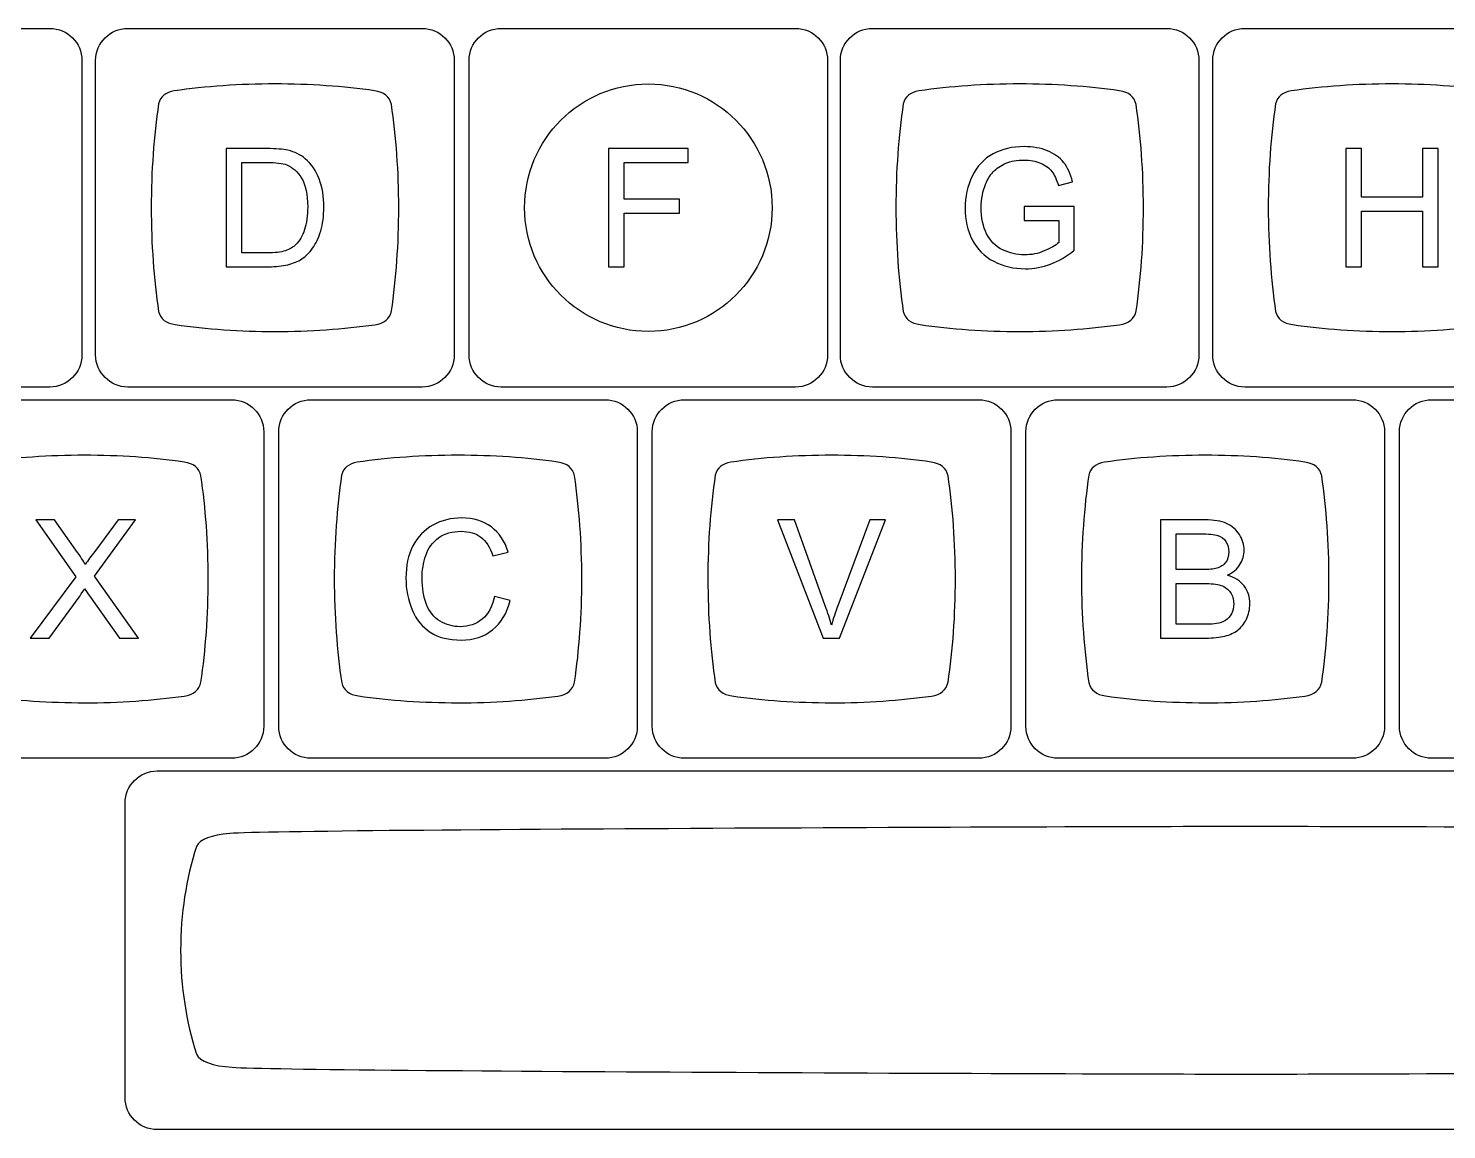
# Model space of a CAD drawing. Header units: millimetres. Extents: x -493 to 473, y -489 to 489.
# Drawn here: x -410 to -337.2, y -346.9 to -290.4 of the extents above; entities that cross this region are included whole.
import ezdxf

# ---------------------------------------------------------------- set-up
doc = ezdxf.new("R2010")
doc.units = ezdxf.units.MM
doc.header["$MEASUREMENT"] = 0
doc.layers.add('Layer 1', color=7, linetype='Continuous')

msp = doc.modelspace()

# ---------------------------------------------------------------- linework, layer by layer
at = {"layer": 'Layer 1', "color": 159}
msp.add_ellipse((-378.1993, -299.6455), major_axis=(0, 6.35), ratio=1, dxfattribs=at)
at = {"layer": 'Layer 1', "color": 169}
for points in [[(-424.0147, -308.8455), (-424.0147, -308.8455), (-408.9073, -308.8455), (-408.9073, -308.8455), (-408.9073, -308.8455), (-408.0018, -308.8455), (-407.261, -308.1047), (-407.261, -307.1992), (-407.261, -307.1992), (-407.261, -307.1992), (-407.261, -292.0918), (-407.261, -292.0918), (-407.261, -292.0918), (-407.261, -291.1863), (-408.0018, -290.4455), (-408.9073, -290.4455), (-408.9073, -290.4455), (-408.9073, -290.4455), (-424.0147, -290.4455), (-424.0147, -290.4455), (-424.0147, -290.4455), (-424.9202, -290.4455), (-425.661, -291.1863), (-425.661, -292.0918), (-425.661, -292.0918), (-425.661, -292.0918), (-425.661, -307.1992), (-425.661, -307.1992), (-425.661, -307.1992), (-425.661, -308.1047), (-424.9202, -308.8455), (-424.0147, -308.8455)], [(-404.9105, -308.8455), (-404.9105, -308.8455), (-389.8031, -308.8455), (-389.8031, -308.8455), (-389.8031, -308.8455), (-388.8976, -308.8455), (-388.1568, -308.1047), (-388.1568, -307.1992), (-388.1568, -307.1992), (-388.1568, -307.1992), (-388.1568, -292.0918), (-388.1568, -292.0918), (-388.1568, -292.0918), (-388.1568, -291.1863), (-388.8976, -290.4455), (-389.8031, -290.4455), (-389.8031, -290.4455), (-389.8031, -290.4455), (-404.9105, -290.4455), (-404.9105, -290.4455), (-404.9105, -290.4455), (-405.816, -290.4455), (-406.5568, -291.1863), (-406.5568, -292.0918), (-406.5568, -292.0918), (-406.5568, -292.0918), (-406.5568, -307.1992), (-406.5568, -307.1992), (-406.5568, -307.1992), (-406.5568, -308.1047), (-405.816, -308.8455), (-404.9105, -308.8455)], [(-385.753, -308.8455), (-385.753, -308.8455), (-370.6456, -308.8455), (-370.6456, -308.8455), (-370.6456, -308.8455), (-369.7401, -308.8455), (-368.9993, -308.1047), (-368.9993, -307.1992), (-368.9993, -307.1992), (-368.9993, -307.1992), (-368.9993, -292.0918), (-368.9993, -292.0918), (-368.9993, -292.0918), (-368.9993, -291.1863), (-369.7401, -290.4455), (-370.6456, -290.4455), (-370.6456, -290.4455), (-370.6456, -290.4455), (-385.753, -290.4455), (-385.753, -290.4455), (-385.753, -290.4455), (-386.6585, -290.4455), (-387.3993, -291.1863), (-387.3993, -292.0918), (-387.3993, -292.0918), (-387.3993, -292.0918), (-387.3993, -307.1992), (-387.3993, -307.1992), (-387.3993, -307.1992), (-387.3993, -308.1047), (-386.6585, -308.8455), (-385.753, -308.8455)], [(-366.7022, -308.8455), (-366.7022, -308.8455), (-351.5948, -308.8455), (-351.5948, -308.8455), (-351.5948, -308.8455), (-350.6893, -308.8455), (-349.9485, -308.1047), (-349.9485, -307.1992), (-349.9485, -307.1992), (-349.9485, -307.1992), (-349.9485, -292.0918), (-349.9485, -292.0918), (-349.9485, -292.0918), (-349.9485, -291.1863), (-350.6893, -290.4455), (-351.5948, -290.4455), (-351.5948, -290.4455), (-351.5948, -290.4455), (-366.7022, -290.4455), (-366.7022, -290.4455), (-366.7022, -290.4455), (-367.6077, -290.4455), (-368.3485, -291.1863), (-368.3485, -292.0918), (-368.3485, -292.0918), (-368.3485, -292.0918), (-368.3485, -307.1992), (-368.3485, -307.1992), (-368.3485, -307.1992), (-368.3485, -308.1047), (-367.6077, -308.8455), (-366.7022, -308.8455)], [(-347.598, -308.8455), (-347.598, -308.8455), (-332.4906, -308.8455), (-332.4906, -308.8455), (-332.4906, -308.8455), (-331.5851, -308.8455), (-330.8443, -308.1047), (-330.8443, -307.1992), (-330.8443, -307.1992), (-330.8443, -307.1992), (-330.8443, -292.0918), (-330.8443, -292.0918), (-330.8443, -292.0918), (-330.8443, -291.1863), (-331.5851, -290.4455), (-332.4906, -290.4455), (-332.4906, -290.4455), (-332.4906, -290.4455), (-347.598, -290.4455), (-347.598, -290.4455), (-347.598, -290.4455), (-348.5035, -290.4455), (-349.2443, -291.1863), (-349.2443, -292.0918), (-349.2443, -292.0918), (-349.2443, -292.0918), (-349.2443, -307.1992), (-349.2443, -307.1992), (-349.2443, -307.1992), (-349.2443, -308.1047), (-348.5035, -308.8455), (-347.598, -308.8455)], [(-414.6867, -327.8955), (-414.6867, -327.8955), (-399.5793, -327.8955), (-399.5793, -327.8955), (-399.5793, -327.8955), (-398.6738, -327.8955), (-397.933, -327.1547), (-397.933, -326.2492), (-397.933, -326.2492), (-397.933, -326.2492), (-397.933, -311.1418), (-397.933, -311.1418), (-397.933, -311.1418), (-397.933, -310.2363), (-398.6738, -309.4955), (-399.5793, -309.4955), (-399.5793, -309.4955), (-399.5793, -309.4955), (-414.6867, -309.4955), (-414.6867, -309.4955), (-414.6867, -309.4955), (-415.5922, -309.4955), (-416.333, -310.2363), (-416.333, -311.1418), (-416.333, -311.1418), (-416.333, -311.1418), (-416.333, -326.2492), (-416.333, -326.2492), (-416.333, -326.2492), (-416.333, -327.1547), (-415.5922, -327.8955), (-414.6867, -327.8955)], [(-395.5185, -327.8955), (-395.5185, -327.8955), (-380.4111, -327.8955), (-380.4111, -327.8955), (-380.4111, -327.8955), (-379.5056, -327.8955), (-378.7648, -327.1547), (-378.7648, -326.2492), (-378.7648, -326.2492), (-378.7648, -326.2492), (-378.7648, -311.1418), (-378.7648, -311.1418), (-378.7648, -311.1418), (-378.7648, -310.2363), (-379.5056, -309.4955), (-380.4111, -309.4955), (-380.4111, -309.4955), (-380.4111, -309.4955), (-395.5185, -309.4955), (-395.5185, -309.4955), (-395.5185, -309.4955), (-396.424, -309.4955), (-397.1648, -310.2363), (-397.1648, -311.1418), (-397.1648, -311.1418), (-397.1648, -311.1418), (-397.1648, -326.2492), (-397.1648, -326.2492), (-397.1648, -326.2492), (-397.1648, -327.1547), (-396.424, -327.8955), (-395.5185, -327.8955)], [(-376.3503, -327.8955), (-376.3503, -327.8955), (-361.2429, -327.8955), (-361.2429, -327.8955), (-361.2429, -327.8955), (-360.3374, -327.8955), (-359.5966, -327.1547), (-359.5966, -326.2492), (-359.5966, -326.2492), (-359.5966, -326.2492), (-359.5966, -311.1418), (-359.5966, -311.1418), (-359.5966, -311.1418), (-359.5966, -310.2363), (-360.3374, -309.4955), (-361.2429, -309.4955), (-361.2429, -309.4955), (-361.2429, -309.4955), (-376.3503, -309.4955), (-376.3503, -309.4955), (-376.3503, -309.4955), (-377.2558, -309.4955), (-377.9966, -310.2363), (-377.9966, -311.1418), (-377.9966, -311.1418), (-377.9966, -311.1418), (-377.9966, -326.2492), (-377.9966, -326.2492), (-377.9966, -326.2492), (-377.9966, -327.1547), (-377.2558, -327.8955), (-376.3503, -327.8955)], [(-357.1821, -327.8955), (-357.1821, -327.8955), (-342.0747, -327.8955), (-342.0747, -327.8955), (-342.0747, -327.8955), (-341.1692, -327.8955), (-340.4284, -327.1547), (-340.4284, -326.2492), (-340.4284, -326.2492), (-340.4284, -326.2492), (-340.4284, -311.1418), (-340.4284, -311.1418), (-340.4284, -311.1418), (-340.4284, -310.2363), (-341.1692, -309.4955), (-342.0747, -309.4955), (-342.0747, -309.4955), (-342.0747, -309.4955), (-357.1821, -309.4955), (-357.1821, -309.4955), (-357.1821, -309.4955), (-358.0876, -309.4955), (-358.8284, -310.2363), (-358.8284, -311.1418), (-358.8284, -311.1418), (-358.8284, -311.1418), (-358.8284, -326.2492), (-358.8284, -326.2492), (-358.8284, -326.2492), (-358.8284, -327.1547), (-358.0876, -327.8955), (-357.1821, -327.8955)], [(-338.014, -327.8955), (-338.014, -327.8955), (-322.9066, -327.8955), (-322.9066, -327.8955), (-322.9066, -327.8955), (-322.0011, -327.8955), (-321.2603, -327.1547), (-321.2603, -326.2492), (-321.2603, -326.2492), (-321.2603, -326.2492), (-321.2603, -311.1418), (-321.2603, -311.1418), (-321.2603, -311.1418), (-321.2603, -310.2363), (-322.0011, -309.4955), (-322.9066, -309.4955), (-322.9066, -309.4955), (-322.9066, -309.4955), (-338.014, -309.4955), (-338.014, -309.4955), (-338.014, -309.4955), (-338.9195, -309.4955), (-339.6603, -310.2363), (-339.6603, -311.1418), (-339.6603, -311.1418), (-339.6603, -311.1418), (-339.6603, -326.2492), (-339.6603, -326.2492), (-339.6603, -326.2492), (-339.6603, -327.1547), (-338.9195, -327.8955), (-338.014, -327.8955)], [(-403.4017, -346.9455), (-403.4017, -346.9455), (-291.6941, -346.9455), (-291.6941, -346.9455), (-291.6941, -346.9455), (-290.7889, -346.9455), (-290.0479, -346.2047), (-290.0479, -345.2992), (-290.0479, -345.2992), (-290.0479, -345.2992), (-290.0479, -330.1918), (-290.0479, -330.1918), (-290.0479, -330.1918), (-290.0479, -329.2863), (-290.7889, -328.5455), (-291.6941, -328.5455), (-291.6941, -328.5455), (-291.6941, -328.5455), (-403.4017, -328.5455), (-403.4017, -328.5455), (-403.4017, -328.5455), (-404.3069, -328.5455), (-405.0479, -329.2863), (-405.0479, -330.1918), (-405.0479, -330.1918), (-405.0479, -330.1918), (-405.0479, -345.2992), (-405.0479, -345.2992), (-405.0479, -345.2992), (-405.0479, -346.2047), (-404.3069, -346.9455), (-403.4017, -346.9455)]]:
    msp.add_open_spline(points, degree=3, knots=[0, 0, 0, 0, 0.1111111, 0.1111111, 0.1111111, 0.1111111, 0.2222222, 0.2222222, 0.2222222, 0.2222222, 0.3333333, 0.3333333, 0.3333333, 0.3333333, 0.4444444, 0.4444444, 0.4444444, 0.4444444, 0.5555556, 0.5555556, 0.5555556, 0.5555556, 0.6666667, 0.6666667, 0.6666667, 0.6666667, 0.7777778, 0.7777778, 0.7777778, 0.7777778, 1, 1, 1, 1], dxfattribs=at)
at = {"layer": 'Layer 1', "color": 159}
for points in [[(-397.3566, -293.296), (-395.566, -293.2965), (-393.8461, -293.4194), (-392.2439, -293.6449), (-392.2439, -293.6449), (-392.2439, -293.6449), (-392.2439, -293.645), (-392.2439, -293.645), (-392.2439, -293.645), (-391.7571, -293.7179), (-391.4672, -293.9505), (-391.38, -294.3552), (-391.38, -294.3552), (-391.138, -296.0081), (-391.0057, -297.7897), (-391.0053, -299.6475), (-391.0053, -299.6475), (-391.0048, -301.5052), (-391.1363, -303.2868), (-391.3775, -304.9397), (-391.3775, -304.9397), (-391.4645, -305.3439), (-391.7538, -305.5763), (-392.2395, -305.6492), (-392.2395, -305.6492), (-393.842, -305.8741), (-395.5624, -305.9963), (-397.3537, -305.9959), (-397.3537, -305.9959), (-399.1455, -305.9955), (-400.8665, -305.8723), (-402.4695, -305.6465), (-402.4695, -305.6465), (-402.4695, -305.6465), (-402.4694, -305.6461), (-402.4694, -305.6461), (-402.4694, -305.6461), (-402.9424, -305.5753), (-403.2296, -305.3536), (-403.3255, -304.9696), (-403.3255, -304.9696), (-403.5705, -303.3075), (-403.7046, -301.5146), (-403.705, -299.6445), (-403.705, -299.6445), (-403.7055, -297.7727), (-403.572, -295.9783), (-403.3274, -294.315), (-403.3274, -294.315), (-403.2348, -293.9481), (-402.9668, -293.7301), (-402.528, -293.6509), (-402.528, -293.6509), (-400.9093, -293.4208), (-399.1692, -293.2956), (-397.3566, -293.296)], [(-359.1483, -293.296), (-357.3577, -293.2965), (-355.6378, -293.4194), (-354.0356, -293.6449), (-354.0356, -293.6449), (-354.0356, -293.6449), (-354.0356, -293.645), (-354.0356, -293.645), (-354.0356, -293.645), (-353.5488, -293.7179), (-353.2589, -293.9505), (-353.1717, -294.3552), (-353.1717, -294.3552), (-352.9297, -296.0081), (-352.7974, -297.7897), (-352.797, -299.6475), (-352.797, -299.6475), (-352.7965, -301.5052), (-352.928, -303.2868), (-353.1692, -304.9397), (-353.1692, -304.9397), (-353.2562, -305.3439), (-353.5455, -305.5763), (-354.0312, -305.6492), (-354.0312, -305.6492), (-355.6337, -305.8741), (-357.3541, -305.9963), (-359.1454, -305.9959), (-359.1454, -305.9959), (-360.9372, -305.9955), (-362.6582, -305.8723), (-364.2612, -305.6465), (-364.2612, -305.6465), (-364.2612, -305.6465), (-364.2611, -305.6461), (-364.2611, -305.6461), (-364.2611, -305.6461), (-364.7341, -305.5753), (-365.0213, -305.3536), (-365.1172, -304.9696), (-365.1172, -304.9696), (-365.3622, -303.3075), (-365.4963, -301.5146), (-365.4967, -299.6445), (-365.4967, -299.6445), (-365.4972, -297.7727), (-365.3637, -295.9783), (-365.1191, -294.315), (-365.1191, -294.315), (-365.0265, -293.9481), (-364.7585, -293.7301), (-364.3197, -293.6509), (-364.3197, -293.6509), (-362.701, -293.4208), (-360.9609, -293.2956), (-359.1483, -293.296)], [(-340.0441, -293.296), (-338.2535, -293.2965), (-336.5336, -293.4194), (-334.9314, -293.6449), (-334.9314, -293.6449), (-334.9314, -293.6449), (-334.9314, -293.645), (-334.9314, -293.645), (-334.9314, -293.645), (-334.4446, -293.7179), (-334.1547, -293.9505), (-334.0675, -294.3552), (-334.0675, -294.3552), (-333.8255, -296.0081), (-333.6932, -297.7897), (-333.6928, -299.6475), (-333.6928, -299.6475), (-333.6923, -301.5052), (-333.8238, -303.2868), (-334.065, -304.9397), (-334.065, -304.9397), (-334.152, -305.3439), (-334.4413, -305.5763), (-334.927, -305.6492), (-334.927, -305.6492), (-336.5295, -305.8741), (-338.2499, -305.9963), (-340.0412, -305.9959), (-340.0412, -305.9959), (-341.833, -305.9955), (-343.554, -305.8723), (-345.157, -305.6465), (-345.157, -305.6465), (-345.157, -305.6465), (-345.1569, -305.6461), (-345.1569, -305.6461), (-345.1569, -305.6461), (-345.6299, -305.5753), (-345.9171, -305.3536), (-346.013, -304.9696), (-346.013, -304.9696), (-346.258, -303.3075), (-346.3921, -301.5146), (-346.3925, -299.6445), (-346.3925, -299.6445), (-346.393, -297.7727), (-346.2595, -295.9783), (-346.0149, -294.315), (-346.0149, -294.315), (-345.9223, -293.9481), (-345.6543, -293.7301), (-345.2155, -293.6509), (-345.2155, -293.6509), (-343.5968, -293.4208), (-341.8567, -293.2956), (-340.0441, -293.296)], [(-407.1328, -312.346), (-405.3422, -312.3465), (-403.6223, -312.4694), (-402.0201, -312.6949), (-402.0201, -312.6949), (-402.0201, -312.6949), (-402.0201, -312.695), (-402.0201, -312.695), (-402.0201, -312.695), (-401.5333, -312.7679), (-401.2434, -313.0005), (-401.1562, -313.4052), (-401.1562, -313.4052), (-400.9142, -315.0581), (-400.7819, -316.8397), (-400.7815, -318.6975), (-400.7815, -318.6975), (-400.781, -320.5552), (-400.9125, -322.3368), (-401.1537, -323.9897), (-401.1537, -323.9897), (-401.2407, -324.3939), (-401.53, -324.6263), (-402.0157, -324.6992), (-402.0157, -324.6992), (-403.6182, -324.9241), (-405.3386, -325.0463), (-407.1299, -325.0459), (-407.1299, -325.0459), (-408.9217, -325.0455), (-410.6427, -324.9223), (-412.2457, -324.6965), (-412.2457, -324.6965), (-412.2457, -324.6965), (-412.2456, -324.6961), (-412.2456, -324.6961), (-412.2456, -324.6961), (-412.7186, -324.6253), (-413.0058, -324.4036), (-413.1017, -324.0196), (-413.1017, -324.0196), (-413.3467, -322.3575), (-413.4808, -320.5646), (-413.4812, -318.6945), (-413.4812, -318.6945), (-413.4817, -316.8227), (-413.3482, -315.0283), (-413.1036, -313.365), (-413.1036, -313.365), (-413.011, -312.9981), (-412.743, -312.7801), (-412.3042, -312.7009), (-412.3042, -312.7009), (-410.6855, -312.4708), (-408.9454, -312.3456), (-407.1328, -312.346)], [(-387.9646, -312.346), (-386.174, -312.3465), (-384.4541, -312.4694), (-382.8519, -312.6949), (-382.8519, -312.6949), (-382.8519, -312.6949), (-382.8519, -312.695), (-382.8519, -312.695), (-382.8519, -312.695), (-382.3651, -312.7679), (-382.0752, -313.0005), (-381.988, -313.4052), (-381.988, -313.4052), (-381.746, -315.0581), (-381.6137, -316.8397), (-381.6133, -318.6975), (-381.6133, -318.6975), (-381.6128, -320.5552), (-381.7443, -322.3368), (-381.9855, -323.9897), (-381.9855, -323.9897), (-382.0725, -324.3939), (-382.3618, -324.6263), (-382.8475, -324.6992), (-382.8475, -324.6992), (-384.45, -324.9241), (-386.1704, -325.0463), (-387.9617, -325.0459), (-387.9617, -325.0459), (-389.7535, -325.0455), (-391.4745, -324.9223), (-393.0775, -324.6965), (-393.0775, -324.6965), (-393.0775, -324.6965), (-393.0774, -324.6961), (-393.0774, -324.6961), (-393.0774, -324.6961), (-393.5504, -324.6253), (-393.8376, -324.4036), (-393.9335, -324.0196), (-393.9335, -324.0196), (-394.1785, -322.3575), (-394.3126, -320.5646), (-394.313, -318.6945), (-394.313, -318.6945), (-394.3135, -316.8227), (-394.18, -315.0283), (-393.9354, -313.365), (-393.9354, -313.365), (-393.8428, -312.9981), (-393.5748, -312.7801), (-393.136, -312.7009), (-393.136, -312.7009), (-391.5173, -312.4708), (-389.7772, -312.3456), (-387.9646, -312.346)], [(-368.7964, -312.346), (-367.0058, -312.3465), (-365.2859, -312.4694), (-363.6837, -312.6949), (-363.6837, -312.6949), (-363.6837, -312.6949), (-363.6837, -312.695), (-363.6837, -312.695), (-363.6837, -312.695), (-363.1969, -312.7679), (-362.907, -313.0005), (-362.8198, -313.4052), (-362.8198, -313.4052), (-362.5778, -315.0581), (-362.4455, -316.8397), (-362.4451, -318.6975), (-362.4451, -318.6975), (-362.4446, -320.5552), (-362.5761, -322.3368), (-362.8173, -323.9897), (-362.8173, -323.9897), (-362.9043, -324.3939), (-363.1936, -324.6263), (-363.6793, -324.6992), (-363.6793, -324.6992), (-365.2818, -324.9241), (-367.0022, -325.0463), (-368.7935, -325.0459), (-368.7935, -325.0459), (-370.5853, -325.0455), (-372.3063, -324.9223), (-373.9093, -324.6965), (-373.9093, -324.6965), (-373.9093, -324.6965), (-373.9092, -324.6961), (-373.9092, -324.6961), (-373.9092, -324.6961), (-374.3822, -324.6253), (-374.6694, -324.4036), (-374.7653, -324.0196), (-374.7653, -324.0196), (-375.0103, -322.3575), (-375.1444, -320.5646), (-375.1448, -318.6945), (-375.1448, -318.6945), (-375.1453, -316.8227), (-375.0118, -315.0283), (-374.7672, -313.365), (-374.7672, -313.365), (-374.6746, -312.9981), (-374.4066, -312.7801), (-373.9678, -312.7009), (-373.9678, -312.7009), (-372.3491, -312.4708), (-370.609, -312.3456), (-368.7964, -312.346)], [(-349.6282, -312.346), (-347.8376, -312.3465), (-346.1177, -312.4694), (-344.5155, -312.6949), (-344.5155, -312.6949), (-344.5155, -312.6949), (-344.5155, -312.695), (-344.5155, -312.695), (-344.5155, -312.695), (-344.0287, -312.7679), (-343.7388, -313.0005), (-343.6516, -313.4052), (-343.6516, -313.4052), (-343.4096, -315.0581), (-343.2773, -316.8397), (-343.2769, -318.6975), (-343.2769, -318.6975), (-343.2764, -320.5552), (-343.4079, -322.3368), (-343.6491, -323.9897), (-343.6491, -323.9897), (-343.7361, -324.3939), (-344.0254, -324.6263), (-344.5111, -324.6992), (-344.5111, -324.6992), (-346.1136, -324.9241), (-347.834, -325.0463), (-349.6253, -325.0459), (-349.6253, -325.0459), (-351.4171, -325.0455), (-353.1381, -324.9223), (-354.7411, -324.6965), (-354.7411, -324.6965), (-354.7411, -324.6965), (-354.741, -324.6961), (-354.741, -324.6961), (-354.741, -324.6961), (-355.214, -324.6253), (-355.5012, -324.4036), (-355.5971, -324.0196), (-355.5971, -324.0196), (-355.8421, -322.3575), (-355.9762, -320.5646), (-355.9766, -318.6945), (-355.9766, -318.6945), (-355.9771, -316.8227), (-355.8436, -315.0283), (-355.599, -313.365), (-355.599, -313.365), (-355.5064, -312.9981), (-355.2384, -312.7801), (-354.7996, -312.7009), (-354.7996, -312.7009), (-353.1809, -312.4708), (-351.4408, -312.3456), (-349.6282, -312.346)], [(-347.5479, -331.3961), (-343.6946, -331.3965), (-298.974, -331.5186), (-295.5472, -331.7442), (-295.5472, -331.7442), (-295.5472, -331.7442), (-295.5472, -331.7442), (-295.5472, -331.7442), (-295.5472, -331.7442), (-294.5062, -331.8171), (-293.8861, -332.0497), (-293.6993, -332.4544), (-293.6993, -332.4544), (-293.1821, -334.1074), (-292.8989, -335.889), (-292.8981, -337.7466), (-292.8981, -337.7466), (-292.8973, -339.6043), (-293.1784, -341.386), (-293.6941, -343.0389), (-293.6941, -343.0389), (-293.8802, -343.4431), (-294.499, -343.6755), (-295.5378, -343.7483), (-295.5378, -343.7483), (-298.9654, -343.9733), (-343.7098, -344.0963), (-347.5416, -344.0959), (-347.5416, -344.0959), (-351.3733, -344.0956), (-396.1265, -343.9723), (-399.5551, -343.7466), (-399.5551, -343.7466), (-399.5551, -343.7466), (-399.5549, -343.7461), (-399.5549, -343.7461), (-399.5549, -343.7461), (-400.5665, -343.6753), (-401.1809, -343.4536), (-401.3859, -343.0697), (-401.3859, -343.0697), (-401.9098, -341.4075), (-402.1969, -339.6153), (-402.1977, -337.7445), (-402.1977, -337.7445), (-402.1985, -335.8736), (-401.9132, -334.0783), (-401.3899, -332.415), (-401.3899, -332.415), (-401.192, -332.0481), (-400.6187, -331.8302), (-399.6802, -331.7509), (-399.6802, -331.7509), (-396.2179, -331.5209), (-351.4012, -331.3957), (-347.5479, -331.3961)]]:
    msp.add_open_spline(points, degree=3, knots=[0, 0, 0, 0, 0.0666667, 0.0666667, 0.0666667, 0.0666667, 0.1333333, 0.1333333, 0.1333333, 0.1333333, 0.2, 0.2, 0.2, 0.2, 0.2666667, 0.2666667, 0.2666667, 0.2666667, 0.3333333, 0.3333333, 0.3333333, 0.3333333, 0.4, 0.4, 0.4, 0.4, 0.4666667, 0.4666667, 0.4666667, 0.4666667, 0.5333333, 0.5333333, 0.5333333, 0.5333333, 0.6, 0.6, 0.6, 0.6, 0.6666667, 0.6666667, 0.6666667, 0.6666667, 0.7333333, 0.7333333, 0.7333333, 0.7333333, 0.8, 0.8, 0.8, 0.8, 0.8666667, 0.8666667, 0.8666667, 0.8666667, 1, 1, 1, 1], dxfattribs=at)
at = {"layer": 'Layer 1', "color": 132}
for points, knots in [([(-399.8613, -302.6771), (-399.8613, -302.6771), (-399.8613, -296.6149), (-399.8613, -296.6149), (-399.8613, -296.6149), (-399.8613, -296.6149), (-397.7728, -296.6149), (-397.7728, -296.6149), (-397.7728, -296.6149), (-397.3015, -296.6149), (-396.9417, -296.6432), (-396.6933, -296.701), (-396.6933, -296.701), (-396.3462, -296.7815), (-396.0498, -296.9268), (-395.8043, -297.1356), (-395.8043, -297.1356), (-395.484, -297.4066), (-395.2455, -297.7509), (-395.0875, -298.1714), (-395.0875, -298.1714), (-394.928, -298.5919), (-394.849, -299.0731), (-394.849, -299.6136), (-394.849, -299.6136), (-394.849, -300.0736), (-394.9026, -300.4814), (-395.0098, -300.837), (-395.0098, -300.837), (-395.1171, -301.1926), (-395.2554, -301.4875), (-395.4233, -301.7204), (-395.4233, -301.7204), (-395.5926, -301.9532), (-395.7761, -302.1366), (-395.9765, -302.2693), (-395.9765, -302.2693), (-396.1754, -302.4033), (-396.4167, -302.5049), (-396.699, -302.5741), (-396.699, -302.5741), (-396.9826, -302.6432), (-397.3071, -302.6771), (-397.674, -302.6771), (-397.674, -302.6771), (-397.674, -302.6771), (-399.8613, -302.6771), (-399.8613, -302.6771)], [0, 0, 0, 0, 0.0769231, 0.0769231, 0.0769231, 0.0769231, 0.1538462, 0.1538462, 0.1538462, 0.1538462, 0.2307692, 0.2307692, 0.2307692, 0.2307692, 0.3076923, 0.3076923, 0.3076923, 0.3076923, 0.3846154, 0.3846154, 0.3846154, 0.3846154, 0.4615385, 0.4615385, 0.4615385, 0.4615385, 0.5384615, 0.5384615, 0.5384615, 0.5384615, 0.6153846, 0.6153846, 0.6153846, 0.6153846, 0.6923077, 0.6923077, 0.6923077, 0.6923077, 0.7692308, 0.7692308, 0.7692308, 0.7692308, 0.8461538, 0.8461538, 0.8461538, 0.8461538, 1, 1, 1, 1]), ([(-380.244, -302.6766), (-380.244, -302.6766), (-380.244, -296.6144), (-380.244, -296.6144), (-380.244, -296.6144), (-380.244, -296.6144), (-376.1546, -296.6144), (-376.1546, -296.6144), (-376.1546, -296.6144), (-376.1546, -296.6144), (-376.1546, -297.3256), (-376.1546, -297.3256), (-376.1546, -297.3256), (-376.1546, -297.3256), (-379.4397, -297.3256), (-379.4397, -297.3256), (-379.4397, -297.3256), (-379.4397, -297.3256), (-379.4397, -299.2137), (-379.4397, -299.2137), (-379.4397, -299.2137), (-379.4397, -299.2137), (-376.5949, -299.2137), (-376.5949, -299.2137), (-376.5949, -299.2137), (-376.5949, -299.2137), (-376.5949, -299.9249), (-376.5949, -299.9249), (-376.5949, -299.9249), (-376.5949, -299.9249), (-379.4397, -299.9249), (-379.4397, -299.9249), (-379.4397, -299.9249), (-379.4397, -299.9249), (-379.4397, -302.6766), (-379.4397, -302.6766), (-379.4397, -302.6766), (-379.4397, -302.6766), (-380.244, -302.6766), (-380.244, -302.6766)], [0, 0, 0, 0, 0.0909091, 0.0909091, 0.0909091, 0.0909091, 0.1818182, 0.1818182, 0.1818182, 0.1818182, 0.2727273, 0.2727273, 0.2727273, 0.2727273, 0.3636364, 0.3636364, 0.3636364, 0.3636364, 0.4545455, 0.4545455, 0.4545455, 0.4545455, 0.5454545, 0.5454545, 0.5454545, 0.5454545, 0.6363636, 0.6363636, 0.6363636, 0.6363636, 0.7272727, 0.7272727, 0.7272727, 0.7272727, 0.8181818, 0.8181818, 0.8181818, 0.8181818, 1, 1, 1, 1]), ([(-358.9097, -300.298), (-358.9097, -300.298), (-358.9097, -299.5868), (-358.9097, -299.5868), (-358.9097, -299.5868), (-358.9097, -299.5868), (-356.3443, -299.5868), (-356.3443, -299.5868), (-356.3443, -299.5868), (-356.3443, -299.5868), (-356.3443, -301.8333), (-356.3443, -301.8333), (-356.3443, -301.8333), (-356.738, -302.1465), (-357.1444, -302.3836), (-357.5635, -302.5416), (-357.5635, -302.5416), (-357.9826, -302.6997), (-358.413, -302.7787), (-358.8533, -302.7787), (-358.8533, -302.7787), (-359.4488, -302.7787), (-359.9892, -302.6517), (-360.4761, -302.3963), (-360.4761, -302.3963), (-360.9615, -302.1423), (-361.3298, -301.7726), (-361.5767, -301.2914), (-361.5767, -301.2914), (-361.8251, -300.8088), (-361.9493, -300.2697), (-361.9493, -299.6757), (-361.9493, -299.6757), (-361.9493, -299.0858), (-361.8265, -298.5355), (-361.5796, -298.0232), (-361.5796, -298.0232), (-361.3326, -297.5124), (-360.9784, -297.1328), (-360.5156, -296.8859), (-360.5156, -296.8859), (-360.0527, -296.6375), (-359.5193, -296.5133), (-358.9154, -296.5133), (-358.9154, -296.5133), (-358.4779, -296.5133), (-358.0814, -296.5839), (-357.7272, -296.7264), (-357.7272, -296.7264), (-357.373, -296.8689), (-357.095, -297.0665), (-356.8946, -297.3191), (-356.8946, -297.3191), (-356.6929, -297.5731), (-356.5405, -297.9047), (-356.436, -298.3125), (-356.436, -298.3125), (-356.436, -298.3125), (-357.1599, -298.5101), (-357.1599, -298.5101), (-357.1599, -298.5101), (-357.2517, -298.2024), (-357.3645, -297.9597), (-357.4986, -297.7819), (-357.4986, -297.7819), (-357.6341, -297.6055), (-357.826, -297.4644), (-358.0772, -297.3586), (-358.0772, -297.3586), (-358.3269, -297.2528), (-358.6049, -297.1991), (-358.9111, -297.1991), (-358.9111, -297.1991), (-359.2766, -297.1991), (-359.5927, -297.2556), (-359.8608, -297.3671), (-359.8608, -297.3671), (-360.1275, -297.4785), (-360.342, -297.6253), (-360.5071, -297.8087), (-360.5071, -297.8087), (-360.6708, -297.9908), (-360.7978, -298.1912), (-360.8881, -298.4085), (-360.8881, -298.4085), (-361.0419, -298.7852), (-361.1195, -299.1916), (-361.1195, -299.6305), (-361.1195, -299.6305), (-361.1195, -300.1724), (-361.0264, -300.6253), (-360.8415, -300.9908), (-360.8415, -300.9908), (-360.6553, -301.3549), (-360.3843, -301.6258), (-360.0301, -301.8022), (-360.0301, -301.8022), (-359.6745, -301.9786), (-359.2978, -302.0675), (-358.8984, -302.0675), (-358.8984, -302.0675), (-358.5513, -302.0675), (-358.2126, -301.9998), (-357.8824, -301.8657), (-357.8824, -301.8657), (-357.5522, -301.7302), (-357.3025, -301.5877), (-357.1317, -301.4339), (-357.1317, -301.4339), (-357.1317, -301.4339), (-357.1317, -300.298), (-357.1317, -300.298), (-357.1317, -300.298), (-357.1317, -300.298), (-358.9097, -300.298), (-358.9097, -300.298)], [0, 0, 0, 0, 0.0333333, 0.0333333, 0.0333333, 0.0333333, 0.0666667, 0.0666667, 0.0666667, 0.0666667, 0.1, 0.1, 0.1, 0.1, 0.1333333, 0.1333333, 0.1333333, 0.1333333, 0.1666667, 0.1666667, 0.1666667, 0.1666667, 0.2, 0.2, 0.2, 0.2, 0.2333333, 0.2333333, 0.2333333, 0.2333333, 0.2666667, 0.2666667, 0.2666667, 0.2666667, 0.3, 0.3, 0.3, 0.3, 0.3333333, 0.3333333, 0.3333333, 0.3333333, 0.3666667, 0.3666667, 0.3666667, 0.3666667, 0.4, 0.4, 0.4, 0.4, 0.4333333, 0.4333333, 0.4333333, 0.4333333, 0.4666667, 0.4666667, 0.4666667, 0.4666667, 0.5, 0.5, 0.5, 0.5, 0.5333333, 0.5333333, 0.5333333, 0.5333333, 0.5666667, 0.5666667, 0.5666667, 0.5666667, 0.6, 0.6, 0.6, 0.6, 0.6333333, 0.6333333, 0.6333333, 0.6333333, 0.6666667, 0.6666667, 0.6666667, 0.6666667, 0.7, 0.7, 0.7, 0.7, 0.7333333, 0.7333333, 0.7333333, 0.7333333, 0.7666667, 0.7666667, 0.7666667, 0.7666667, 0.8, 0.8, 0.8, 0.8, 0.8333333, 0.8333333, 0.8333333, 0.8333333, 0.8666667, 0.8666667, 0.8666667, 0.8666667, 0.9, 0.9, 0.9, 0.9, 0.9333333, 0.9333333, 0.9333333, 0.9333333, 1, 1, 1, 1]), ([(-342.4133, -302.6771), (-342.4133, -302.6771), (-342.4133, -296.6149), (-342.4133, -296.6149), (-342.4133, -296.6149), (-342.4133, -296.6149), (-341.609, -296.6149), (-341.609, -296.6149), (-341.609, -296.6149), (-341.609, -296.6149), (-341.609, -299.1126), (-341.609, -299.1126), (-341.609, -299.1126), (-341.609, -299.1126), (-338.4763, -299.1126), (-338.4763, -299.1126), (-338.4763, -299.1126), (-338.4763, -299.1126), (-338.4763, -296.6149), (-338.4763, -296.6149), (-338.4763, -296.6149), (-338.4763, -296.6149), (-337.6719, -296.6149), (-337.6719, -296.6149), (-337.6719, -296.6149), (-337.6719, -296.6149), (-337.6719, -302.6771), (-337.6719, -302.6771), (-337.6719, -302.6771), (-337.6719, -302.6771), (-338.4763, -302.6771), (-338.4763, -302.6771), (-338.4763, -302.6771), (-338.4763, -302.6771), (-338.4763, -299.8238), (-338.4763, -299.8238), (-338.4763, -299.8238), (-338.4763, -299.8238), (-341.609, -299.8238), (-341.609, -299.8238), (-341.609, -299.8238), (-341.609, -299.8238), (-341.609, -302.6771), (-341.609, -302.6771), (-341.609, -302.6771), (-341.609, -302.6771), (-342.4133, -302.6771), (-342.4133, -302.6771)], [0, 0, 0, 0, 0.0769231, 0.0769231, 0.0769231, 0.0769231, 0.1538462, 0.1538462, 0.1538462, 0.1538462, 0.2307692, 0.2307692, 0.2307692, 0.2307692, 0.3076923, 0.3076923, 0.3076923, 0.3076923, 0.3846154, 0.3846154, 0.3846154, 0.3846154, 0.4615385, 0.4615385, 0.4615385, 0.4615385, 0.5384615, 0.5384615, 0.5384615, 0.5384615, 0.6153846, 0.6153846, 0.6153846, 0.6153846, 0.6923077, 0.6923077, 0.6923077, 0.6923077, 0.7692308, 0.7692308, 0.7692308, 0.7692308, 0.8461538, 0.8461538, 0.8461538, 0.8461538, 1, 1, 1, 1]), ([(-399.0569, -301.9659), (-399.0569, -301.9659), (-397.7643, -301.9659), (-397.7643, -301.9659), (-397.7643, -301.9659), (-397.365, -301.9659), (-397.0517, -301.9292), (-396.8245, -301.8544), (-396.8245, -301.8544), (-396.5974, -301.7796), (-396.4167, -301.6752), (-396.2813, -301.5397), (-396.2813, -301.5397), (-396.0922, -301.3492), (-395.944, -301.0924), (-395.8382, -300.7707), (-395.8382, -300.7707), (-395.7323, -300.4489), (-395.6787, -300.0595), (-395.6787, -299.6009), (-395.6787, -299.6009), (-395.6787, -298.9659), (-395.7831, -298.4776), (-395.9906, -298.1361), (-395.9906, -298.1361), (-396.198, -297.7946), (-396.4506, -297.566), (-396.7483, -297.4503), (-396.7483, -297.4503), (-396.9628, -297.3671), (-397.3086, -297.3261), (-397.7855, -297.3261), (-397.7855, -297.3261), (-397.7855, -297.3261), (-399.0569, -297.3261), (-399.0569, -297.3261), (-399.0569, -297.3261), (-399.0569, -297.3261), (-399.0569, -301.9659), (-399.0569, -301.9659)], [0, 0, 0, 0, 0.0909091, 0.0909091, 0.0909091, 0.0909091, 0.1818182, 0.1818182, 0.1818182, 0.1818182, 0.2727273, 0.2727273, 0.2727273, 0.2727273, 0.3636364, 0.3636364, 0.3636364, 0.3636364, 0.4545455, 0.4545455, 0.4545455, 0.4545455, 0.5454545, 0.5454545, 0.5454545, 0.5454545, 0.6363636, 0.6363636, 0.6363636, 0.6363636, 0.7272727, 0.7272727, 0.7272727, 0.7272727, 0.8181818, 0.8181818, 0.8181818, 0.8181818, 1, 1, 1, 1]), ([(-409.9101, -321.7266), (-409.9101, -321.7266), (-407.5677, -318.5812), (-407.5677, -318.5812), (-407.5677, -318.5812), (-407.5677, -318.5812), (-409.6307, -315.6644), (-409.6307, -315.6644), (-409.6307, -315.6644), (-409.6307, -315.6644), (-408.6754, -315.6644), (-408.6754, -315.6644), (-408.6754, -315.6644), (-408.6754, -315.6644), (-407.5705, -317.2153), (-407.5705, -317.2153), (-407.5705, -317.2153), (-407.3405, -317.537), (-407.181, -317.7825), (-407.0893, -317.9533), (-407.0893, -317.9533), (-406.9524, -317.7416), (-406.7915, -317.5158), (-406.6067, -317.2773), (-406.6067, -317.2773), (-406.6067, -317.2773), (-405.3959, -315.6644), (-405.3959, -315.6644), (-405.3959, -315.6644), (-405.3959, -315.6644), (-404.5168, -315.6644), (-404.5168, -315.6644), (-404.5168, -315.6644), (-404.5168, -315.6644), (-406.6222, -318.5459), (-406.6222, -318.5459), (-406.6222, -318.5459), (-406.6222, -318.5459), (-404.356, -321.7266), (-404.356, -321.7266), (-404.356, -321.7266), (-404.356, -321.7266), (-405.3409, -321.7266), (-405.3409, -321.7266), (-405.3409, -321.7266), (-405.3409, -321.7266), (-406.8706, -319.5648), (-406.8706, -319.5648), (-406.8706, -319.5648), (-406.9581, -319.442), (-407.0413, -319.3192), (-407.1189, -319.1979), (-407.1189, -319.1979), (-407.2544, -319.4011), (-407.3503, -319.5436), (-407.4096, -319.624), (-407.4096, -319.624), (-407.4096, -319.624), (-408.9463, -321.7266), (-408.9463, -321.7266), (-408.9463, -321.7266), (-408.9463, -321.7266), (-409.9101, -321.7266), (-409.9101, -321.7266)], [0, 0, 0, 0, 0.0588235, 0.0588235, 0.0588235, 0.0588235, 0.1176471, 0.1176471, 0.1176471, 0.1176471, 0.1764706, 0.1764706, 0.1764706, 0.1764706, 0.2352941, 0.2352941, 0.2352941, 0.2352941, 0.2941176, 0.2941176, 0.2941176, 0.2941176, 0.3529412, 0.3529412, 0.3529412, 0.3529412, 0.4117647, 0.4117647, 0.4117647, 0.4117647, 0.4705882, 0.4705882, 0.4705882, 0.4705882, 0.5294118, 0.5294118, 0.5294118, 0.5294118, 0.5882353, 0.5882353, 0.5882353, 0.5882353, 0.6470588, 0.6470588, 0.6470588, 0.6470588, 0.7058824, 0.7058824, 0.7058824, 0.7058824, 0.7647059, 0.7647059, 0.7647059, 0.7647059, 0.8235294, 0.8235294, 0.8235294, 0.8235294, 0.8823529, 0.8823529, 0.8823529, 0.8823529, 1, 1, 1, 1]), ([(-386.0919, -319.6005), (-386.0919, -319.6005), (-385.2876, -319.8037), (-385.2876, -319.8037), (-385.2876, -319.8037), (-385.4555, -320.4627), (-385.7575, -320.9637), (-386.1935, -321.3094), (-386.1935, -321.3094), (-386.6296, -321.6551), (-387.163, -321.8287), (-387.7938, -321.8287), (-387.7938, -321.8287), (-388.4457, -321.8287), (-388.9763, -321.6961), (-389.3855, -321.4294), (-389.3855, -321.4294), (-389.7947, -321.1641), (-390.1052, -320.7788), (-390.3182, -320.2751), (-390.3182, -320.2751), (-390.5313, -319.7699), (-390.6386, -319.2294), (-390.6386, -318.6509), (-390.6386, -318.6509), (-390.6386, -318.0201), (-390.5186, -317.4698), (-390.2773, -316.9999), (-390.2773, -316.9999), (-390.036, -316.53), (-389.6931, -316.1729), (-389.2486, -315.9288), (-389.2486, -315.9288), (-388.8041, -315.6847), (-388.3145, -315.5633), (-387.7811, -315.5633), (-387.7811, -315.5633), (-387.1743, -315.5633), (-386.6649, -315.7172), (-386.2528, -316.0262), (-386.2528, -316.0262), (-385.8394, -316.3352), (-385.5515, -316.7684), (-385.3892, -317.3272), (-385.3892, -317.3272), (-385.3892, -317.3272), (-386.1766, -317.5135), (-386.1766, -317.5135), (-386.1766, -317.5135), (-386.3163, -317.0732), (-386.5209, -316.7515), (-386.7876, -316.5511), (-386.7876, -316.5511), (-387.0543, -316.3493), (-387.3902, -316.2491), (-387.7952, -316.2491), (-387.7952, -316.2491), (-388.2594, -316.2491), (-388.6489, -316.3606), (-388.9607, -316.5836), (-388.9607, -316.5836), (-389.2726, -316.8065), (-389.4927, -317.1071), (-389.6183, -317.4825), (-389.6183, -317.4825), (-389.7453, -317.8592), (-389.8088, -318.2473), (-389.8088, -318.6466), (-389.8088, -318.6466), (-389.8088, -319.1617), (-389.734, -319.6118), (-389.5845, -319.9957), (-389.5845, -319.9957), (-389.4349, -320.3809), (-389.202, -320.6674), (-388.886, -320.8579), (-388.886, -320.8579), (-388.5699, -321.0484), (-388.2284, -321.1429), (-387.8601, -321.1429), (-387.8601, -321.1429), (-387.4113, -321.1429), (-387.0332, -321.0131), (-386.7227, -320.7548), (-386.7227, -320.7548), (-386.4123, -320.4952), (-386.202, -320.1114), (-386.0919, -319.6005)], [0, 0, 0, 0, 0.0434783, 0.0434783, 0.0434783, 0.0434783, 0.0869565, 0.0869565, 0.0869565, 0.0869565, 0.1304348, 0.1304348, 0.1304348, 0.1304348, 0.173913, 0.173913, 0.173913, 0.173913, 0.2173913, 0.2173913, 0.2173913, 0.2173913, 0.2608696, 0.2608696, 0.2608696, 0.2608696, 0.3043478, 0.3043478, 0.3043478, 0.3043478, 0.3478261, 0.3478261, 0.3478261, 0.3478261, 0.3913043, 0.3913043, 0.3913043, 0.3913043, 0.4347826, 0.4347826, 0.4347826, 0.4347826, 0.4782609, 0.4782609, 0.4782609, 0.4782609, 0.5217391, 0.5217391, 0.5217391, 0.5217391, 0.5652174, 0.5652174, 0.5652174, 0.5652174, 0.6086957, 0.6086957, 0.6086957, 0.6086957, 0.6521739, 0.6521739, 0.6521739, 0.6521739, 0.6956522, 0.6956522, 0.6956522, 0.6956522, 0.7391304, 0.7391304, 0.7391304, 0.7391304, 0.7826087, 0.7826087, 0.7826087, 0.7826087, 0.826087, 0.826087, 0.826087, 0.826087, 0.8695652, 0.8695652, 0.8695652, 0.8695652, 0.9130435, 0.9130435, 0.9130435, 0.9130435, 1, 1, 1, 1]), ([(-369.2225, -321.7271), (-369.2225, -321.7271), (-371.5649, -315.6649), (-371.5649, -315.6649), (-371.5649, -315.6649), (-371.5649, -315.6649), (-370.6957, -315.6649), (-370.6957, -315.6649), (-370.6957, -315.6649), (-370.6957, -315.6649), (-369.1209, -320.0704), (-369.1209, -320.0704), (-369.1209, -320.0704), (-368.9953, -320.4232), (-368.888, -320.7534), (-368.8034, -321.0625), (-368.8034, -321.0625), (-368.7102, -320.7309), (-368.6016, -320.4007), (-368.4774, -320.0704), (-368.4774, -320.0704), (-368.4774, -320.0704), (-366.8433, -315.6649), (-366.8433, -315.6649), (-366.8433, -315.6649), (-366.8433, -315.6649), (-366.0249, -315.6649), (-366.0249, -315.6649), (-366.0249, -315.6649), (-366.0249, -315.6649), (-368.3885, -321.7271), (-368.3885, -321.7271), (-368.3885, -321.7271), (-368.3885, -321.7271), (-369.2225, -321.7271), (-369.2225, -321.7271)], [0, 0, 0, 0, 0.1, 0.1, 0.1, 0.1, 0.2, 0.2, 0.2, 0.2, 0.3, 0.3, 0.3, 0.3, 0.4, 0.4, 0.4, 0.4, 0.5, 0.5, 0.5, 0.5, 0.6, 0.6, 0.6, 0.6, 0.7, 0.7, 0.7, 0.7, 0.8, 0.8, 0.8, 0.8, 1, 1, 1, 1]), ([(-351.917, -321.7271), (-351.917, -321.7271), (-351.917, -315.6649), (-351.917, -315.6649), (-351.917, -315.6649), (-351.917, -315.6649), (-349.6423, -315.6649), (-349.6423, -315.6649), (-349.6423, -315.6649), (-349.1795, -315.6649), (-348.8083, -315.7256), (-348.5275, -315.8484), (-348.5275, -315.8484), (-348.2481, -315.9712), (-348.0294, -316.1602), (-347.8714, -316.4157), (-347.8714, -316.4157), (-347.7119, -316.6697), (-347.6329, -316.9364), (-347.6329, -317.2158), (-347.6329, -317.2158), (-347.6329, -317.474), (-347.7034, -317.7181), (-347.8431, -317.9467), (-347.8431, -317.9467), (-347.9828, -318.1753), (-348.1945, -318.3602), (-348.4781, -318.5013), (-348.4781, -318.5013), (-348.1112, -318.6085), (-347.829, -318.792), (-347.6329, -319.0516), (-347.6329, -319.0516), (-347.4353, -319.3099), (-347.3365, -319.6161), (-347.3365, -319.9688), (-347.3365, -319.9688), (-347.3365, -320.2539), (-347.3972, -320.5178), (-347.5172, -320.7619), (-347.5172, -320.7619), (-347.6371, -321.006), (-347.7853, -321.1937), (-347.9617, -321.3263), (-347.9617, -321.3263), (-348.1381, -321.4576), (-348.3596, -321.5578), (-348.6249, -321.6255), (-348.6249, -321.6255), (-348.8916, -321.6932), (-349.2176, -321.7271), (-349.6042, -321.7271), (-349.6042, -321.7271), (-349.6042, -321.7271), (-351.917, -321.7271), (-351.917, -321.7271)], [0, 0, 0, 0, 0.0666667, 0.0666667, 0.0666667, 0.0666667, 0.1333333, 0.1333333, 0.1333333, 0.1333333, 0.2, 0.2, 0.2, 0.2, 0.2666667, 0.2666667, 0.2666667, 0.2666667, 0.3333333, 0.3333333, 0.3333333, 0.3333333, 0.4, 0.4, 0.4, 0.4, 0.4666667, 0.4666667, 0.4666667, 0.4666667, 0.5333333, 0.5333333, 0.5333333, 0.5333333, 0.6, 0.6, 0.6, 0.6, 0.6666667, 0.6666667, 0.6666667, 0.6666667, 0.7333333, 0.7333333, 0.7333333, 0.7333333, 0.8, 0.8, 0.8, 0.8, 0.8666667, 0.8666667, 0.8666667, 0.8666667, 1, 1, 1, 1]), ([(-351.1127, -318.2134), (-351.1127, -318.2134), (-349.8018, -318.2134), (-349.8018, -318.2134), (-349.8018, -318.2134), (-349.4462, -318.2134), (-349.1908, -318.1894), (-349.0369, -318.1429), (-349.0369, -318.1429), (-348.8323, -318.0822), (-348.6785, -317.9806), (-348.5755, -317.8395), (-348.5755, -317.8395), (-348.4725, -317.6984), (-348.4203, -317.522), (-348.4203, -317.3089), (-348.4203, -317.3089), (-348.4203, -317.1071), (-348.4683, -316.9293), (-348.5656, -316.7769), (-348.5656, -316.7769), (-348.6616, -316.6231), (-348.7999, -316.5173), (-348.9791, -316.4608), (-348.9791, -316.4608), (-349.1583, -316.4044), (-349.4659, -316.3761), (-349.9005, -316.3761), (-349.9005, -316.3761), (-349.9005, -316.3761), (-351.1127, -316.3761), (-351.1127, -316.3761), (-351.1127, -316.3761), (-351.1127, -316.3761), (-351.1127, -318.2134), (-351.1127, -318.2134)], [0, 0, 0, 0, 0.1, 0.1, 0.1, 0.1, 0.2, 0.2, 0.2, 0.2, 0.3, 0.3, 0.3, 0.3, 0.4, 0.4, 0.4, 0.4, 0.5, 0.5, 0.5, 0.5, 0.6, 0.6, 0.6, 0.6, 0.7, 0.7, 0.7, 0.7, 0.8, 0.8, 0.8, 0.8, 1, 1, 1, 1]), ([(-351.1127, -321.0159), (-351.1127, -321.0159), (-349.6028, -321.0159), (-349.6028, -321.0159), (-349.6028, -321.0159), (-349.3432, -321.0159), (-349.1611, -321.006), (-349.0553, -320.9863), (-349.0553, -320.9863), (-348.8718, -320.9538), (-348.7166, -320.8988), (-348.5924, -320.8212), (-348.5924, -320.8212), (-348.4683, -320.7436), (-348.3667, -320.6307), (-348.2862, -320.4825), (-348.2862, -320.4825), (-348.2058, -320.3343), (-348.1663, -320.1636), (-348.1663, -319.9703), (-348.1663, -319.9703), (-348.1663, -319.7431), (-348.2241, -319.5469), (-348.3413, -319.379), (-348.3413, -319.379), (-348.457, -319.2111), (-348.6178, -319.094), (-348.8239, -319.0262), (-348.8239, -319.0262), (-349.0285, -318.9585), (-349.3248, -318.9246), (-349.71, -318.9246), (-349.71, -318.9246), (-349.71, -318.9246), (-351.1127, -318.9246), (-351.1127, -318.9246), (-351.1127, -318.9246), (-351.1127, -318.9246), (-351.1127, -321.0159), (-351.1127, -321.0159)], [0, 0, 0, 0, 0.0909091, 0.0909091, 0.0909091, 0.0909091, 0.1818182, 0.1818182, 0.1818182, 0.1818182, 0.2727273, 0.2727273, 0.2727273, 0.2727273, 0.3636364, 0.3636364, 0.3636364, 0.3636364, 0.4545455, 0.4545455, 0.4545455, 0.4545455, 0.5454545, 0.5454545, 0.5454545, 0.5454545, 0.6363636, 0.6363636, 0.6363636, 0.6363636, 0.7272727, 0.7272727, 0.7272727, 0.7272727, 0.8181818, 0.8181818, 0.8181818, 0.8181818, 1, 1, 1, 1])]:
    msp.add_open_spline(points, degree=3, knots=knots, dxfattribs=at)

doc.saveas('drawing.dxf')
